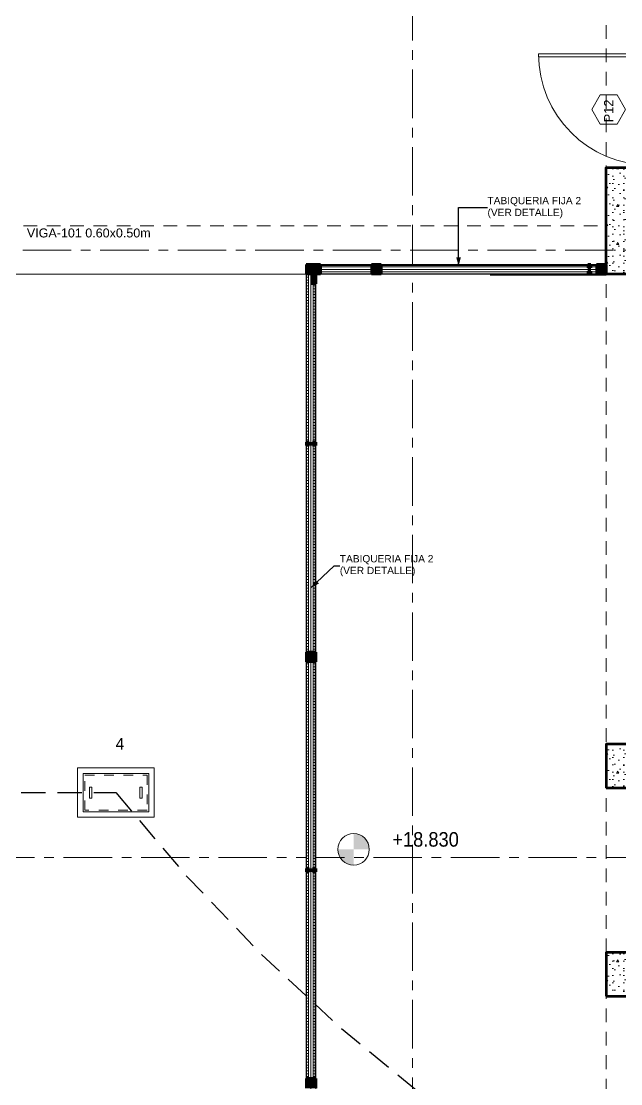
# Model space of a CAD drawing. Header units: inches. Extents: x -19 to 5698, y -728 to 92.
# Drawn here: x 387.03 to 393.22, y 21.35 to 32.31 of the extents above; entities that cross this region are included whole.
import ezdxf

# ---------------------------------------------------------------- set-up
doc = ezdxf.new("R2010")
doc.units = ezdxf.units.IN
doc.header["$MEASUREMENT"] = 0
doc.set_wipeout_variables(frame=1)
for name, pattern in [('01 HJ$0$REF - 01 HJ$0$HIDDEN2', [0.1875, 0.125, -0.0625]), ('HIDDEN', [0.375, 0.25, -0.125]), ('Hidden Line', [0.195611, 0.141111, -0.0545]), ('HIDDEN2', [0.1875, 0.125, -0.0625]), ('Punto & Raya', [0.65, 0.5, -0.075, 0, -0.075]), ('Wipeout_Contour', [1, 0, -1])]:
    doc.linetypes.add(name, pattern=pattern)
doc.layers.get('0').update_dxf_attribs({"color": 61})
for name, color, linetype, lineweight in [('00 APARATOS-ELECTRICOS', 253, 'Continuous', 0), ('00 conduct tomacorr', 120, 'HIDDEN', 30), ('00_IE_Luminarias', 253, 'Continuous', 0), ('CANALES', 104, 'Continuous', 15)]:
    doc.layers.add(name, color=color, linetype=linetype, lineweight=lineweight)
for name, color, linetype in [('02 _ ARQ _ ALB _ Ejes Generales', 251, 'Continuous'), ('02 _ ARQ _ ALB _ Muros Interiores', 7, 'Continuous'), ('02 _ ARQ _ ZON _ Espacio.3D', 7, 'Continuous'), ('08 _ STR _ EXT _ 06 Columnas', 7, 'Continuous'), ('08 _ STR _ EXT _ 09 Vigas', 251, 'Continuous'), ('Acabado - Muros', 7, 'Continuous'), ('Marcador - Secciones', 7, 'Continuous'), ('Notas - Etiquetas', 7, 'Continuous')]:
    doc.layers.add(name, color=color, linetype=linetype)
doc.styles.add('Estilo_Generado_4', font='swisse.ttf')
doc.dimstyles.new('Estilo_Generado__8', dxfattribs={"dimtxt": 0.18, "dimasz": 0.0912, "dimexe": 0.18, "dimexo": 0.0625, "dimgap": 0, "dimtad": 0, "dimtih": 1, "dimtoh": 1, "dimdec": 4, "dimzin": 0, "dimdsep": 46, "dimcen": 0.09, "dimadec": 0, "dimazin": 0, "dimtfac": 1, "dimtdec": 4, "dimtmove": 0, "dimatfit": 3, "dimldrblk": 'ARROWHEAD_5', "dimfxl": 1, "dimtolj": 1, "dimtzin": 0, "dimarcsym": 0})
pattern_1 = [(0, (370.00008, 2e-08), (0, 0.3897114), [0.024375, -0.200625]), (0, (370.11258, 0.19486), (0, 0.3897114), [0.024375, -0.200625]), (60, (370.00008, 2e-08), (-0.3375, 0.1948557), [0.024375, -0.200625]), (60, (370.22508, 2e-08), (-0.3375, 0.1948557), [0.024375, -0.200625]), (120, (370.02445, 2e-08), (0.3375, 0.1948557), [0.024375, -0.200625]), (120, (370.24945, 2e-08), (0.3375, 0.1948557), [0.024375, -0.200625]), (0, (370.000076, 0.0375), (0, 0.075), [0, -0.075, 0, -0.1125]), (45, (370.037576, 0.0375), (-0.05303301, 0.05303301), [0, -0.05625, 0, -0.09375])]
pattern_2 = [(0, (370.000076, 2e-08), (0, 0.03), [])]

# ---------------------------------------------------------------- blocks, each defined once
blk = doc.blocks.new('ARROWHEAD_5')
at = {"linetype": 'Continuous', "lineweight": 0}
blk.add_hatch(color=0, dxfattribs=at).paths.add_polyline_path([(-1, 0.2679), (0, 0), (-1, -0.2679)])
at = {"color": 0, "linetype": 'Continuous', "lineweight": 0}
blk.add_line((0, 0), (-1, 0), dxfattribs=at)
blk = doc.blocks.new('BUZON TIPO II')
at = {"layer": 'CANALES', "color": 5}
for p, q in [((-0.3, 0.175), (0.3, 0.175)), ((-0.3, -0.175), (-0.3, 0.175)), ((0.3, 0.175), (0.3, -0.175)), ((0.3, -0.175), (-0.3, -0.175))]:
    blk.add_line(p, q, dxfattribs=at)
blk.add_lwpolyline([(-0.35, 0.225), (0.35, 0.225), (0.35, -0.225), (-0.35, -0.225), (-0.35, 0.225)], dxfattribs=at)
at = {"layer": 'CANALES', "color": 3}
for points in [[(-0.3, 0.175), (-0.3, -0.175), (0.3, -0.175), (0.3, 0.175), (-0.3, 0.175)], [(-0.24, 0), (-0.24, 0.05), (-0.22, 0.05), (-0.22, 0), (-0.22, -0.05), (-0.24, -0.05), (-0.24, 0)], [(0.24, 0), (0.24, 0.05), (0.22, 0.05), (0.22, 0), (0.22, -0.05), (0.24, -0.05), (0.24, 0)]]:
    blk.add_lwpolyline(points, dxfattribs=at)
at = {"layer": 'CANALES', "color": 5, "linetype": '01 HJ$0$REF - 01 HJ$0$HIDDEN2', "ltscale": 0.1}
blk.add_lwpolyline([(-0.285, 0.16), (0.285, 0.16), (0.285, -0.16), (-0.285, -0.16), (-0.285, 0.16)], dxfattribs=at)

msp = doc.modelspace()

# ---------------------------------------------------------------- hatches: boundary and pattern name
at = {"linetype": 'Continuous', "lineweight": 13}
for points in [[(390.4609, 23.7651), (390.6234, 23.7651), (390.611, 23.8273), (390.5758, 23.88), (390.5231, 23.9152), (390.4609, 23.9276)], [(390.4609, 23.7651), (390.2984, 23.7651), (390.3108, 23.7029), (390.346, 23.6502), (390.3987, 23.6149), (390.4609, 23.6026)]]:
    msp.add_hatch(color=7, dxfattribs=at).paths.add_polyline_path(points)
at = {"layer": '08 _ STR _ EXT _ 06 Columnas', "linetype": 'Continuous', "lineweight": 9}
h = msp.add_hatch(dxfattribs=at)
h.set_pattern_fill('HORMIGÓN_EN_MASA_0002', style=0, pattern_type=2)
h.set_pattern_definition(pattern_1)
h.paths.add_polyline_path([(393.07, 24.4), (393.57, 24.4), (393.57, 24.85), (393.07, 24.85)])
h = msp.add_hatch(dxfattribs=at)
h.set_pattern_fill('HORMIGÓN_EN_MASA_0002', style=0, pattern_type=2)
h.set_pattern_definition(pattern_1)
h.paths.add_polyline_path([(393.07, 22.25), (393.57, 22.25), (393.57, 22.7), (393.07, 22.7)])

# ---------------------------------------------------------------- linework, layer by layer
at = {"color": 7, "linetype": 'Continuous', "lineweight": 13}
msp.add_circle((390.4609, 23.7651), 0.1625, dxfattribs=at)
at = {"layer": '00 conduct tomacorr'}
msp.add_line((382.1548, 24.351, 0.0001), (388.0062, 24.351, 0), dxfattribs=at)
at = {"layer": '02 _ ARQ _ ALB _ Ejes Generales', "color": 251, "linetype": 'Punto & Raya', "lineweight": 13, "true_color": 0x636466}
msp.add_line((375.8455, 29.95), (424.5701, 29.95), dxfattribs=at)
at = {"layer": '02 _ ARQ _ ALB _ Muros Interiores', "color": 165, "linetype": 'Continuous', "lineweight": 15}
for p, q in [((392.37, 31.9751), (393.52, 31.9751)), ((392.37, 31.9451), (392.37, 31.9751)), ((393.52, 31.9451), (392.37, 31.9451))]:
    msp.add_line(p, q, dxfattribs=at)
at = {"layer": '02 _ ARQ _ ALB _ Muros Interiores', "color": 251, "linetype": 'Continuous', "lineweight": 13, "flags": 128}
msp.add_lwpolyline([(392.92, 31.4001), (393.0075, 31.2486), (393.1825, 31.2486), (393.27, 31.4001), (393.1825, 31.5517), (393.0075, 31.5517)], close=True, dxfattribs=at)
at = {"layer": '02 _ ARQ _ ALB _ Muros Interiores', "color": 165, "linetype": 'Continuous', "lineweight": 15}
msp.add_arc((393.52, 31.9751), 1.15, 180, 270, dxfattribs=at)
at = {"layer": '02 _ ARQ _ ZON _ Espacio.3D', "color": 254, "linetype": 'Continuous', "lineweight": 0, "flags": 128}
for points in [[(378.3701, 33.67), (378.3701, 29.7), (379.07, 29.7), (379.07, 30.7), (379.57, 30.7), (379.57, 30.2), (380.07, 30.2), (380.07, 29.7), (386.07, 29.7), (386.07, 31.0002), (386.57, 31.0001), (386.5701, 30.2), (386.97, 30.1999), (386.97, 29.7), (390.02, 29.7), (390.02, 29.75), (393.07, 29.75), (393.07, 30.8002), (393.5201, 30.8001)], [(421.4201, 29.7), (393.07, 29.7), (390.0701, 29.7), (390.0701, 17.4), (414.5701, 17.4)]]:
    msp.add_lwpolyline(points, dxfattribs=at)
msp.add_lwpolyline([(378.2201, 17.4), (378.32, 17.4), (390.02, 17.4), (390.02, 29.7), (378.32, 29.7), (378.32, 19.8507), (378.2201, 19.8507)], close=True, dxfattribs=at)
msp.add_lwpolyline([(393.07, 24.85), (393.57, 24.85), (393.5701, 26.75, -0.1379756), (395.5252, 27.3), (409.32, 27.3, -1), (409.32, 19.8), (395.5252, 19.8, -0.1379805), (393.57, 20.35), (393.57, 22.25), (393.07, 22.25), (393.07, 22.7), (393.57, 22.7), (393.57, 24.4), (393.07, 24.4)], format="xyb", close=True, dxfattribs=at)
at = {"layer": '08 _ STR _ EXT _ 06 Columnas', "color": 7, "linetype": 'Continuous', "lineweight": 80, "flags": 128}
for points in [[(393.07, 24.4), (393.57, 24.4), (393.57, 24.85), (393.07, 24.85)], [(393.07, 22.25), (393.57, 22.25), (393.57, 22.7), (393.07, 22.7)]]:
    msp.add_lwpolyline(points, close=True, dxfattribs=at)
at = {"layer": '08 _ STR _ EXT _ 09 Vigas', "color": 251, "linetype": 'Hidden Line', "lineweight": 13, "true_color": 0x636466}
for p, q in [((393.0701, 30.2), (393.0701, 39.4)), ((386.5701, 30.2), (393.0701, 30.2))]:
    msp.add_line(p, q, dxfattribs=at)
at = {"layer": 'Acabado - Muros', "color": 7, "linetype": 'Continuous', "lineweight": 60}
for p, q in [((390.0201, 29.8), (389.9701, 29.8)), ((390.02, 29.75), (390.02, 29.7)), ((390.0701, 29.7), (390.0201, 29.7))]:
    msp.add_line(p, q, dxfattribs=at)
at = {"layer": 'Marcador - Secciones', "color": 251, "linetype": 'Punto & Raya', "lineweight": 13, "true_color": 0x636466}
for p, q in [((391.0701, 46.2111), (391.0701, 0.8878)), ((374.6667, 23.6815), (398.9527, 23.6815))]:
    msp.add_line(p, q, dxfattribs=at)

# ---------------------------------------------------------------- block references
at = {"layer": '00 APARATOS-ELECTRICOS', "lineweight": 25, "xscale": 1.130955386209125, "yscale": 1.130955386209125, "zscale": 1.130955386209125, "rotation": 180.0000000000012}
msp.add_blockref('BUZON TIPO II', (388.0062, 24.351, 0), dxfattribs=at)

# ---------------------------------------------------------------- texts
at = {"color": 7, "lineweight": 13, "insert": (390.8609, 23.7912), "char_height": 0.15, "attachment_point": 7, "style": 'Estilo_Generado_4'}
msp.add_mtext('\\A1;{\\W0.900000x;\\pql;\\fSwis721 Ex BT|b0|i0|c0|p34;+18.830}', dxfattribs=at)
at = {"layer": '00_IE_Luminarias', "color": 240, "linetype": 'HIDDEN2', "true_color": 0xed1f24}
msp.add_text('4', height=0.1204, dxfattribs=at).set_placement((388.0032, 24.7947, -5710.8719))
at = {"layer": '02 _ ARQ _ ALB _ Muros Interiores', "color": 5, "lineweight": 25, "insert": (393.1425, 31.2668), "char_height": 0.095, "attachment_point": 7, "rotation": 90, "style": 'Estilo_Generado_4'}
msp.add_mtext('\\A1;{\\pql;\\pt0;\\fSwis721 Ex BT|b0|i0|c0|p34;P12\\fSwis721 Ex BT|b0|i0|c0|p34;\\fSwis721 Ex BT|b0|i0|c0|p34;\\fSwis721 Ex BT|b0|i0|c0|p34;}', dxfattribs=at)
at = {"layer": 'Notas - Etiquetas', "color": 171, "linetype": 'Continuous', "lineweight": 13, "char_height": 0.075, "width": 1.075835, "attachment_point": 4, "line_spacing_factor": 0.969465, "style": 'Estilo_Generado_4'}
for insert in [(391.844, 30.388), (390.319, 26.6927)]:
    msp.add_mtext('\\A1;{\\pql;\\fSwis721 Ex BT|b0|i0|c0|p34;TABIQUERIA FIJA 2 (VER DETALLE)\\fSwis721 Ex BT|b0|i0|c0|p34; }', dxfattribs=dict(at, insert=insert))
at = {"layer": 'Notas - Etiquetas', "color": 171, "linetype": 'Continuous', "lineweight": 13, "insert": (387.0869, 30.1724), "char_height": 0.0925, "attachment_point": 1, "style": 'Estilo_Generado_4'}
msp.add_mtext('\\A1;{\\pql;\\fSwis721 Ex BT|b0|i0|c0|p34;VIGA-101\\fSwis721 Ex BT|b0|i0|c0|p34; \\fSwis721 Ex BT|b0|i0|c0|p34;0.60\\fSwis721 Ex BT|b0|i0|c0|p34;x\\fSwis721 Ex BT|b0|i0|c0|p34;0.50\\fSwis721 Ex BT|b0|i0|c0|p34;m}', dxfattribs=at)

# ---------------------------------------------------------------- next in the draw order: wipeouts: each hides what was drawn before it
at = {"color": 254, "linetype": 'Wipeout_Contour', "lineweight": 0, "ltscale": 12955.370046}
msp.add_wipeout([(391.87, 29.7), (393.07, 29.7), (393.07, 29.75), (391.87, 29.75)], dxfattribs=at).dxf.layer = '02 _ ARQ _ ALB _ Muros Interiores'
at = {"color": 254, "linetype": 'Wipeout_Contour', "lineweight": 0, "ltscale": 19418.736083}
msp.add_wipeout([(390.0201, 29.6), (390.0201, 27.95), (390.0371, 27.95), (390.0371, 27.9665), (390.0701, 27.9665), (390.0701, 29.6)], dxfattribs=at).dxf.layer = 'Acabado - Muros'
at = {"color": 254, "linetype": 'Wipeout_Contour', "lineweight": 0, "ltscale": 19418.530668}
msp.add_wipeout([(390.0701, 25.7), (390.0201, 25.7), (390.0201, 23.55), (390.0371, 23.55), (390.0371, 23.5665), (390.0701, 23.5665)], dxfattribs=at).dxf.layer = 'Acabado - Muros'

# ---------------------------------------------------------------- next in the draw order: hatches: boundary and pattern name
at = {"layer": '08 _ STR _ EXT _ 06 Columnas', "linetype": 'Continuous', "lineweight": 9}
h = msp.add_hatch(dxfattribs=at)
h.set_pattern_fill('HORMIGÓN_EN_MASA_0002', style=0, pattern_type=2)
h.set_pattern_definition(pattern_1)
h.paths.add_polyline_path([(394.17, 29.7), (394.17, 30.1999), (393.57, 30.2), (393.57, 30.8001), (393.07, 30.8002), (393.07, 29.7)])

# ---------------------------------------------------------------- next in the draw order: linework, layer by layer
at = {"layer": '02 _ ARQ _ ALB _ Muros Interiores', "color": 7, "linetype": 'Continuous', "lineweight": 80, "flags": 128}
for points in [[(393.07, 29.75), (391.87, 29.75)], [(391.87, 29.75), (391.87, 29.7)], [(391.87, 29.7), (393.07, 29.7)]]:
    msp.add_lwpolyline(points, dxfattribs=at)
at = {"layer": '08 _ STR _ EXT _ 06 Columnas', "color": 7, "linetype": 'Continuous', "lineweight": 60, "flags": 128}
msp.add_lwpolyline([(394.17, 29.7), (393.07, 29.7), (393.07, 30.8002), (393.57, 30.8001), (393.57, 30.2), (394.17, 30.1999)], close=True, dxfattribs=at)
at = {"layer": '08 _ STR _ EXT _ 09 Vigas', "color": 251, "linetype": 'Hidden Line', "lineweight": 13, "true_color": 0x636466}
for p, q in [((379.57, 29.7), (400.0701, 29.7)), ((393.0701, 17.4), (393.0701, 29.7))]:
    msp.add_line(p, q, dxfattribs=at)
at = {"layer": 'Acabado - Muros', "color": 7, "linetype": 'Continuous', "lineweight": 60}
for p, q in [((393.07, 29.8), (393.07, 29.75)), ((393.07, 29.75), (393.07, 29.7))]:
    msp.add_line(p, q, dxfattribs=at)

# ---------------------------------------------------------------- next in the draw order: leaders
at = {"layer": 'Notas - Etiquetas', "color": 144, "linetype": 'Continuous', "lineweight": 13, "annotation_type": 0, "has_hookline": 1, "hookline_direction": 0, "text_width": 1.0627}
msp.add_leader([(391.545, 29.785), (391.545, 30.388), (391.844, 30.388)], dimstyle='Estilo_Generado__8', dxfattribs=at)

# ---------------------------------------------------------------- next in the draw order: wipeouts: each hides what was drawn before it
at = {"color": 254, "linetype": 'Wipeout_Contour', "lineweight": 0, "ltscale": 19418.687371}
msp.add_wipeout([(390.0201, 27.95), (390.0201, 25.8), (390.0701, 25.8), (390.0701, 27.9335), (390.0371, 27.9335), (390.0371, 27.95)], dxfattribs=at).dxf.layer = 'Acabado - Muros'
at = {"color": 254, "linetype": 'Wipeout_Contour', "lineweight": 0, "ltscale": 19418.481868}
msp.add_wipeout([(390.0201, 23.55), (390.0201, 21.4), (390.0701, 21.4), (390.0701, 23.5335), (390.0371, 23.5335), (390.0371, 23.55)], dxfattribs=at).dxf.layer = 'Acabado - Muros'

# ---------------------------------------------------------------- next in the draw order: linework, layer by layer
at = {"layer": 'Acabado - Muros', "color": 251, "linetype": 'Continuous', "lineweight": 13, "flags": 128}
for points in [[(390.0201, 25.8), (390.0201, 27.95), (390.0201, 29.6)], [(390.0701, 27.9665), (390.0701, 29.6)], [(390.0701, 25.8), (390.0701, 27.9335)], [(390.0201, 21.4), (390.0201, 23.55), (390.0201, 25.7)], [(390.0701, 23.5665), (390.0701, 25.7)], [(390.0701, 21.4), (390.0701, 23.5335)]]:
    msp.add_lwpolyline(points, dxfattribs=at)

# ---------------------------------------------------------------- next in the draw order: wipeouts: each hides what was drawn before it
at = {"color": 254, "linetype": 'Wipeout_Contour', "lineweight": 0, "ltscale": 19430.290607}
msp.add_wipeout([(390.7451, 29.75), (390.7451, 29.7), (392.8786, 29.7), (392.8786, 29.733), (392.8951, 29.733), (392.8951, 29.75)], dxfattribs=at).dxf.layer = 'Acabado - Muros'

# ---------------------------------------------------------------- next in the draw order: wipeouts: each hides what was drawn before it
at = {"color": 254, "linetype": 'Wipeout_Contour', "lineweight": 0, "ltscale": 19436.350936}
msp.add_wipeout([(392.97, 29.75), (392.8951, 29.75), (392.8951, 29.733), (392.9116, 29.733), (392.9116, 29.7), (392.97, 29.7)], dxfattribs=at).dxf.layer = 'Acabado - Muros'
at = {"color": 254, "linetype": 'Wipeout_Contour', "lineweight": 0, "ltscale": 12945.611267}
msp.add_wipeout([(390.0651, 27.9335), (390.0451, 27.9335), (390.0451, 25.8), (390.0651, 25.8)], dxfattribs=at).dxf.layer = 'Acabado - Muros'
at = {"color": 254, "linetype": 'Wipeout_Contour', "lineweight": 0, "ltscale": 12945.47712}
msp.add_wipeout([(390.0651, 23.5335), (390.0451, 23.5335), (390.0451, 21.4), (390.0651, 21.4)], dxfattribs=at).dxf.layer = 'Acabado - Muros'

# ---------------------------------------------------------------- next in the draw order: hatches: boundary and pattern name
at = {"layer": 'Acabado - Muros', "linetype": 'Continuous', "lineweight": 0}
h = msp.add_hatch(dxfattribs=at)
h.set_pattern_fill('CONTRACHAPADO_0002', color=254, style=0, pattern_type=2)
h.set_pattern_definition(pattern_2)
h.paths.add_polyline_path([(390.0651, 27.9335), (390.0451, 27.9335), (390.0451, 25.8), (390.0651, 25.8)])
h = msp.add_hatch(dxfattribs=at)
h.set_pattern_fill('CONTRACHAPADO_0002', color=254, style=0, pattern_type=2)
h.set_pattern_definition(pattern_2)
h.paths.add_polyline_path([(390.0651, 23.5335), (390.0451, 23.5335), (390.0451, 21.4), (390.0651, 21.4)])
msp.add_hatch(color=254, dxfattribs=at).paths.add_polyline_path([(390.0201, 21.4), (390.0201, 21.3), (390.0701, 21.3), (390.0701, 21.4)])

# ---------------------------------------------------------------- next in the draw order: linework, layer by layer
at = {"layer": 'Acabado - Muros', "color": 7, "linetype": 'Continuous', "lineweight": 60}
for p, q in [((390.0701, 25.8), (390.0201, 25.8)), ((390.0201, 21.4), (390.0201, 21.3)), ((390.0701, 21.4), (390.0201, 21.4)), ((390.0701, 21.4), (390.0701, 21.3))]:
    msp.add_line(p, q, dxfattribs=at)
at = {"layer": 'Acabado - Muros', "color": 251, "linetype": 'Continuous', "lineweight": 13, "flags": 128}
for points in [[(392.97, 29.75), (392.8951, 29.75), (390.7451, 29.75)], [(392.8786, 29.7), (390.7451, 29.7)], [(392.97, 29.7), (392.9116, 29.7)]]:
    msp.add_lwpolyline(points, dxfattribs=at)
at = {"layer": 'Acabado - Muros', "color": 7, "linetype": 'Continuous', "lineweight": 13, "flags": 128}
for points in [[(390.0651, 27.9335), (390.0451, 27.9335), (390.0451, 25.8), (390.0651, 25.8)], [(390.0651, 23.5335), (390.0451, 23.5335), (390.0451, 21.4), (390.0651, 21.4)]]:
    msp.add_lwpolyline(points, close=True, dxfattribs=at)

# ---------------------------------------------------------------- next in the draw order: wipeouts: each hides what was drawn before it
at = {"color": 254, "linetype": 'Wipeout_Contour', "lineweight": 0, "ltscale": 12952.736823}
msp.add_wipeout([(390.7451, 29.705), (392.8786, 29.705), (392.8786, 29.725), (390.7451, 29.725)], dxfattribs=at).dxf.layer = 'Acabado - Muros'
at = {"color": 254, "linetype": 'Wipeout_Contour', "lineweight": 0, "ltscale": 12945.676888}
msp.add_wipeout([(390.0651, 29.6), (390.0451, 29.6), (390.0451, 27.9665), (390.0651, 27.9665)], dxfattribs=at).dxf.layer = 'Acabado - Muros'
at = {"color": 254, "linetype": 'Wipeout_Contour', "lineweight": 0, "ltscale": 12945.540182}
msp.add_wipeout([(390.0651, 25.7), (390.0451, 25.7), (390.0451, 23.5665), (390.0651, 23.5665)], dxfattribs=at).dxf.layer = 'Acabado - Muros'

# ---------------------------------------------------------------- next in the draw order: hatches: boundary and pattern name
at = {"layer": 'Acabado - Muros', "linetype": 'Continuous', "lineweight": 0}
for points in [[(390.0701, 29.6), (390.0701, 29.7), (390.0201, 29.7), (390.0201, 29.6)], [(390.0371, 27.9665), (390.0371, 27.9335), (390.0701, 27.9335), (390.0701, 27.9665)], [(390.0201, 25.8), (390.0201, 25.7), (390.0701, 25.7), (390.0701, 25.8)], [(390.0371, 23.5665), (390.0371, 23.5335), (390.0701, 23.5335), (390.0701, 23.5665)]]:
    msp.add_hatch(color=254, dxfattribs=at).paths.add_polyline_path(points)
h = msp.add_hatch(dxfattribs=at)
h.set_pattern_fill('CONTRACHAPADO_0002', color=254, style=0, pattern_type=2)
h.set_pattern_definition(pattern_2)
h.paths.add_polyline_path([(390.0651, 29.6), (390.0451, 29.6), (390.0451, 27.9665), (390.0651, 27.9665)])
h = msp.add_hatch(dxfattribs=at)
h.set_pattern_fill('CONTRACHAPADO_0002', color=254, style=0, pattern_type=2)
h.set_pattern_definition(pattern_2)
h.paths.add_polyline_path([(390.0651, 25.7), (390.0451, 25.7), (390.0451, 23.5665), (390.0651, 23.5665)])

# ---------------------------------------------------------------- next in the draw order: linework, layer by layer
at = {"layer": 'Acabado - Muros', "color": 7, "linetype": 'Continuous', "lineweight": 60}
for p, q in [((390.7451, 29.75), (390.7451, 29.7)), ((390.0201, 29.7), (390.0201, 29.6)), ((390.0701, 29.7), (390.0701, 29.6)), ((390.0701, 29.6), (390.0201, 29.6)), ((390.0371, 27.9665), (390.0371, 27.9335)), ((390.0701, 27.9665), (390.0371, 27.9665)), ((390.0701, 27.9665), (390.0701, 27.9335)), ((390.0701, 27.9335), (390.0371, 27.9335)), ((390.0201, 25.8), (390.0201, 25.7)), ((390.0701, 25.8), (390.0701, 25.7)), ((390.0701, 25.7), (390.0201, 25.7)), ((390.0371, 23.5665), (390.0371, 23.5335)), ((390.0701, 23.5665), (390.0371, 23.5665)), ((390.0701, 23.5335), (390.0371, 23.5335)), ((390.0701, 23.5665), (390.0701, 23.5335))]:
    msp.add_line(p, q, dxfattribs=at)
at = {"layer": 'Acabado - Muros', "color": 7, "linetype": 'Continuous', "lineweight": 13, "flags": 128}
for points in [[(390.7451, 29.705), (390.7451, 29.725), (392.8786, 29.725), (392.8786, 29.705)], [(390.0651, 29.6), (390.0451, 29.6), (390.0451, 27.9665), (390.0651, 27.9665)], [(390.0651, 25.7), (390.0451, 25.7), (390.0451, 23.5665), (390.0651, 23.5665)]]:
    msp.add_lwpolyline(points, close=True, dxfattribs=at)

# ---------------------------------------------------------------- next in the draw order: wipeouts: each hides what was drawn before it
at = {"color": 254, "linetype": 'Wipeout_Contour', "lineweight": 0, "ltscale": 12947.02042}
msp.add_wipeout([(390.6451, 29.75), (390.12, 29.75), (390.12, 29.7), (390.6451, 29.7)], dxfattribs=at).dxf.layer = 'Acabado - Muros'
at = {"color": 254, "linetype": 'Wipeout_Contour', "lineweight": 0, "ltscale": 12957.252621}
msp.add_wipeout([(392.9116, 29.705), (392.97, 29.705), (392.97, 29.725), (392.9116, 29.725)], dxfattribs=at).dxf.layer = 'Acabado - Muros'
at = {"color": 254, "linetype": 'Wipeout_Contour', "lineweight": 0, "ltscale": 19417.779439}
msp.add_wipeout([(389.9701, 27.9335), (389.9701, 25.8), (390.0201, 25.8), (390.0201, 27.95), (390.0031, 27.95), (390.0031, 27.9335)], dxfattribs=at).dxf.layer = 'Acabado - Muros'
at = {"color": 254, "linetype": 'Wipeout_Contour', "lineweight": 0, "ltscale": 19417.622606}
msp.add_wipeout([(390.0201, 25.7), (389.9701, 25.7), (389.9701, 23.5665), (390.0031, 23.5665), (390.0031, 23.55), (390.0201, 23.55)], dxfattribs=at).dxf.layer = 'Acabado - Muros'

# ---------------------------------------------------------------- next in the draw order: hatches: boundary and pattern name
at = {"layer": 'Acabado - Muros', "linetype": 'Continuous', "lineweight": 0}
for points in [[(392.8786, 29.733), (392.8786, 29.7), (392.9116, 29.7), (392.9116, 29.733)], [(392.97, 29.7), (393.07, 29.7), (393.07, 29.75), (392.97, 29.75)]]:
    msp.add_hatch(color=254, dxfattribs=at).paths.add_polyline_path(points)

# ---------------------------------------------------------------- next in the draw order: linework, layer by layer
at = {"layer": 'Acabado - Muros', "color": 7, "linetype": 'Continuous', "lineweight": 60}
for p, q in [((392.8786, 29.733), (392.8786, 29.7)), ((392.9116, 29.733), (392.8786, 29.733)), ((392.9116, 29.733), (392.9116, 29.7)), ((392.97, 29.75), (392.97, 29.7)), ((393.07, 29.75), (392.97, 29.75)), ((392.9116, 29.7), (392.8786, 29.7)), ((393.07, 29.7), (392.97, 29.7))]:
    msp.add_line(p, q, dxfattribs=at)
at = {"layer": 'Acabado - Muros', "color": 251, "linetype": 'Continuous', "lineweight": 13, "flags": 128}
for points in [[(390.6451, 29.75), (390.12, 29.75)], [(390.6451, 29.7), (390.12, 29.7)]]:
    msp.add_lwpolyline(points, dxfattribs=at)
at = {"layer": 'Acabado - Muros', "color": 7, "linetype": 'Continuous', "lineweight": 13, "flags": 128}
msp.add_lwpolyline([(392.9116, 29.705), (392.9116, 29.725), (392.97, 29.725), (392.97, 29.705)], close=True, dxfattribs=at)

# ---------------------------------------------------------------- next in the draw order: wipeouts: each hides what was drawn before it
at = {"color": 254, "linetype": 'Wipeout_Contour', "lineweight": 0, "ltscale": 19417.573945}
msp.add_wipeout([(389.9701, 23.5335), (389.9701, 21.4), (390.0201, 21.4), (390.0201, 23.55), (390.0031, 23.55), (390.0031, 23.5335)], dxfattribs=at).dxf.layer = 'Acabado - Muros'

# ---------------------------------------------------------------- next in the draw order: linework, layer by layer
at = {"layer": 'Acabado - Muros', "color": 251, "linetype": 'Continuous', "lineweight": 13, "flags": 128}
for points in [[(389.9701, 23.5665), (389.9701, 25.7)], [(390.0201, 21.4), (390.0201, 23.55), (390.0201, 25.7)], [(389.9701, 21.4), (389.9701, 23.5335)]]:
    msp.add_lwpolyline(points, dxfattribs=at)

# ---------------------------------------------------------------- next in the draw order: wipeouts: each hides what was drawn before it
at = {"color": 254, "linetype": 'Wipeout_Contour', "lineweight": 0, "ltscale": 12947.020053}
msp.add_wipeout([(390.12, 29.705), (390.6451, 29.705), (390.6451, 29.725), (390.12, 29.725)], dxfattribs=at).dxf.layer = 'Acabado - Muros'
at = {"color": 254, "linetype": 'Wipeout_Contour', "lineweight": 0, "ltscale": 19436.347521}
msp.add_wipeout([(392.9116, 29.767), (392.8951, 29.767), (392.8951, 29.75), (392.97, 29.75), (392.97, 29.8), (392.9116, 29.8)], dxfattribs=at).dxf.layer = 'Acabado - Muros'

# ---------------------------------------------------------------- next in the draw order: hatches: boundary and pattern name
at = {"layer": 'Acabado - Muros', "linetype": 'Continuous', "lineweight": 0}
for points in [[(390.12, 29.7), (390.12, 29.75), (390.02, 29.75), (390.02, 29.7)], [(390.6451, 29.75), (390.6451, 29.7), (390.7451, 29.7), (390.7451, 29.75)]]:
    msp.add_hatch(color=254, dxfattribs=at).paths.add_polyline_path(points)

# ---------------------------------------------------------------- next in the draw order: linework, layer by layer
at = {"layer": 'Acabado - Muros', "color": 7, "linetype": 'Continuous', "lineweight": 60}
for p, q in [((390.12, 29.75), (390.02, 29.75)), ((390.12, 29.75), (390.12, 29.7)), ((390.6451, 29.75), (390.6451, 29.7)), ((390.7451, 29.75), (390.6451, 29.75)), ((390.12, 29.7), (390.02, 29.7)), ((390.7451, 29.7), (390.6451, 29.7))]:
    msp.add_line(p, q, dxfattribs=at)
at = {"layer": 'Acabado - Muros', "color": 7, "linetype": 'Continuous', "lineweight": 13, "flags": 128}
msp.add_lwpolyline([(390.12, 29.705), (390.12, 29.725), (390.6451, 29.725), (390.6451, 29.705)], close=True, dxfattribs=at)

# ---------------------------------------------------------------- next in the draw order: wipeouts: each hides what was drawn before it
at = {"color": 254, "linetype": 'Wipeout_Contour', "lineweight": 0, "ltscale": 12945.197136}
msp.add_wipeout([(389.9751, 23.5335), (389.9751, 21.4), (389.9951, 21.4), (389.9951, 23.5335)], dxfattribs=at).dxf.layer = 'Acabado - Muros'

# ---------------------------------------------------------------- next in the draw order: hatches: boundary and pattern name
at = {"layer": 'Acabado - Muros', "linetype": 'Continuous', "lineweight": 0}
h = msp.add_hatch(dxfattribs=at)
h.set_pattern_fill('CONTRACHAPADO_0002', color=254, style=0, pattern_type=2)
h.set_pattern_definition(pattern_2)
h.paths.add_polyline_path([(389.9751, 23.5335), (389.9751, 21.4), (389.9951, 21.4), (389.9951, 23.5335)])
msp.add_hatch(color=254, dxfattribs=at).paths.add_polyline_path([(390.0201, 21.4), (389.9701, 21.4), (389.9701, 21.3), (390.0201, 21.3)])

# ---------------------------------------------------------------- next in the draw order: linework, layer by layer
at = {"layer": 'Acabado - Muros', "color": 7, "linetype": 'Continuous', "lineweight": 60}
for p, q in [((389.9701, 21.4), (389.9701, 21.3)), ((390.0201, 21.4), (389.9701, 21.4)), ((390.0201, 21.4), (390.0201, 21.3))]:
    msp.add_line(p, q, dxfattribs=at)
at = {"layer": 'Acabado - Muros', "color": 7, "linetype": 'Continuous', "lineweight": 13, "flags": 128}
msp.add_lwpolyline([(389.9751, 23.5335), (389.9951, 23.5335), (389.9951, 21.4), (389.9751, 21.4)], close=True, dxfattribs=at)

# ---------------------------------------------------------------- next in the draw order: wipeouts: each hides what was drawn before it
at = {"color": 254, "linetype": 'Wipeout_Contour', "lineweight": 0, "ltscale": 12947.022259}
msp.add_wipeout([(390.12, 29.75), (390.6451, 29.75), (390.6451, 29.8), (390.12, 29.8)], dxfattribs=at).dxf.layer = 'Acabado - Muros'
at = {"color": 254, "linetype": 'Wipeout_Contour', "lineweight": 0, "ltscale": 19430.28719}
msp.add_wipeout([(390.7451, 29.8), (390.7451, 29.75), (392.8951, 29.75), (392.8951, 29.767), (392.8786, 29.767), (392.8786, 29.8)], dxfattribs=at).dxf.layer = 'Acabado - Muros'
at = {"color": 254, "linetype": 'Wipeout_Contour', "lineweight": 0, "ltscale": 19417.829849}
msp.add_wipeout([(390.0201, 29.7), (389.9701, 29.7), (389.9701, 27.9665), (390.0031, 27.9665), (390.0031, 27.95), (390.0201, 27.95)], dxfattribs=at).dxf.layer = 'Acabado - Muros'

# ---------------------------------------------------------------- next in the draw order: linework, layer by layer
at = {"layer": 'Acabado - Muros', "color": 251, "linetype": 'Continuous', "lineweight": 13, "flags": 128}
for points in [[(390.6451, 29.8), (390.12, 29.8)], [(390.6451, 29.75), (390.12, 29.75)], [(392.8786, 29.8), (390.7451, 29.8)], [(392.97, 29.75), (392.8951, 29.75), (390.7451, 29.75)], [(392.97, 29.8), (392.9116, 29.8)], [(389.9701, 27.9665), (389.9701, 29.7)], [(390.0201, 25.8), (390.0201, 27.95), (390.0201, 29.7)], [(389.9701, 25.8), (389.9701, 27.9335)]]:
    msp.add_lwpolyline(points, dxfattribs=at)

# ---------------------------------------------------------------- next in the draw order: wipeouts: each hides what was drawn before it
at = {"color": 254, "linetype": 'Wipeout_Contour', "lineweight": 0, "ltscale": 12945.260193}
msp.add_wipeout([(389.9751, 25.7), (389.9751, 23.5665), (389.9951, 23.5665), (389.9951, 25.7)], dxfattribs=at).dxf.layer = 'Acabado - Muros'

# ---------------------------------------------------------------- next in the draw order: hatches: boundary and pattern name
at = {"layer": 'Acabado - Muros', "linetype": 'Continuous', "lineweight": 0}
h = msp.add_hatch(dxfattribs=at)
h.set_pattern_fill('CONTRACHAPADO_0002', color=254, style=0, pattern_type=2)
h.set_pattern_definition(pattern_2)
h.paths.add_polyline_path([(389.9751, 25.7), (389.9751, 23.5665), (389.9951, 23.5665), (389.9951, 25.7)])
msp.add_hatch(color=254, dxfattribs=at).paths.add_polyline_path([(390.0031, 23.5665), (389.9701, 23.5665), (389.9701, 23.5335), (390.0031, 23.5335)])

# ---------------------------------------------------------------- next in the draw order: linework, layer by layer
at = {"layer": '00 conduct tomacorr'}
msp.add_arc((402.4965, 35.8866, -0.0001), 18.5213, 218.5229, 273.50763, dxfattribs=at)
at = {"layer": 'Acabado - Muros', "color": 7, "linetype": 'Continuous', "lineweight": 60}
for p, q in [((390.0201, 25.7), (389.9701, 25.7)), ((389.9701, 23.5665), (389.9701, 23.5335)), ((390.0031, 23.5665), (389.9701, 23.5665)), ((390.0031, 23.5335), (389.9701, 23.5335)), ((390.0031, 23.5665), (390.0031, 23.5335))]:
    msp.add_line(p, q, dxfattribs=at)
at = {"layer": 'Acabado - Muros', "color": 7, "linetype": 'Continuous', "lineweight": 13, "flags": 128}
msp.add_lwpolyline([(389.9751, 25.7), (389.9951, 25.7), (389.9951, 23.5665), (389.9751, 23.5665)], close=True, dxfattribs=at)

# ---------------------------------------------------------------- next in the draw order: wipeouts: each hides what was drawn before it
at = {"color": 254, "linetype": 'Wipeout_Contour', "lineweight": 0, "ltscale": 12947.022626}
msp.add_wipeout([(390.12, 29.795), (390.12, 29.775), (390.6451, 29.775), (390.6451, 29.795)], dxfattribs=at).dxf.layer = 'Acabado - Muros'
at = {"color": 254, "linetype": 'Wipeout_Contour', "lineweight": 0, "ltscale": 12952.739396}
msp.add_wipeout([(390.7451, 29.795), (390.7451, 29.775), (392.8786, 29.775), (392.8786, 29.795)], dxfattribs=at).dxf.layer = 'Acabado - Muros'
at = {"color": 254, "linetype": 'Wipeout_Contour', "lineweight": 0, "ltscale": 12945.331273}
msp.add_wipeout([(389.9751, 27.9335), (389.9751, 25.8), (389.9951, 25.8), (389.9951, 27.9335)], dxfattribs=at).dxf.layer = 'Acabado - Muros'

# ---------------------------------------------------------------- next in the draw order: hatches: boundary and pattern name
at = {"layer": 'Acabado - Muros', "linetype": 'Continuous', "lineweight": 0}
h = msp.add_hatch(dxfattribs=at)
h.set_pattern_fill('CONTRACHAPADO_0002', color=254, style=0, pattern_type=2)
h.set_pattern_definition(pattern_2)
h.paths.add_polyline_path([(390.12, 29.795), (390.12, 29.775), (390.6451, 29.775), (390.6451, 29.795)])
for points in [[(390.6451, 29.75), (390.7451, 29.75), (390.7451, 29.8), (390.6451, 29.8)], [(390.0201, 25.8), (389.9701, 25.8), (389.9701, 25.7), (390.0201, 25.7)]]:
    msp.add_hatch(color=254, dxfattribs=at).paths.add_polyline_path(points)
h = msp.add_hatch(dxfattribs=at)
h.set_pattern_fill('CONTRACHAPADO_0002', color=254, style=0, pattern_type=2)
h.set_pattern_definition(pattern_2)
h.paths.add_polyline_path([(390.7451, 29.795), (390.7451, 29.775), (392.8786, 29.775), (392.8786, 29.795)])
h = msp.add_hatch(dxfattribs=at)
h.set_pattern_fill('CONTRACHAPADO_0002', color=254, style=0, pattern_type=2)
h.set_pattern_definition(pattern_2)
h.paths.add_polyline_path([(389.9751, 27.9335), (389.9751, 25.8), (389.9951, 25.8), (389.9951, 27.9335)])

# ---------------------------------------------------------------- next in the draw order: linework, layer by layer
at = {"layer": 'Acabado - Muros', "color": 7, "linetype": 'Continuous', "lineweight": 60}
for p, q in [((390.12, 29.8), (390.02, 29.8)), ((390.12, 29.8), (390.12, 29.75)), ((390.6451, 29.8), (390.6451, 29.75)), ((390.7451, 29.8), (390.6451, 29.8)), ((390.7451, 29.75), (390.6451, 29.75)), ((390.7451, 29.8), (390.7451, 29.75)), ((389.9701, 25.8), (389.9701, 25.7)), ((390.0201, 25.8), (389.9701, 25.8)), ((390.0201, 25.8), (390.0201, 25.7))]:
    msp.add_line(p, q, dxfattribs=at)
at = {"layer": 'Acabado - Muros', "color": 7, "linetype": 'Continuous', "lineweight": 13, "flags": 128}
for points in [[(390.12, 29.795), (390.12, 29.775), (390.6451, 29.775), (390.6451, 29.795)], [(390.7451, 29.795), (390.7451, 29.775), (392.8786, 29.775), (392.8786, 29.795)], [(389.9751, 27.9335), (389.9951, 27.9335), (389.9951, 25.8), (389.9751, 25.8)]]:
    msp.add_lwpolyline(points, close=True, dxfattribs=at)

# ---------------------------------------------------------------- next in the draw order: leaders
at = {"layer": 'Notas - Etiquetas', "color": 144, "linetype": 'Continuous', "lineweight": 13, "annotation_type": 0, "has_hookline": 1, "hookline_direction": 0, "text_width": 1.0627}
msp.add_leader([(390.0201, 26.463), (390.2589, 26.6927), (390.319, 26.6927)], dimstyle='Estilo_Generado__8', dxfattribs=at)

# ---------------------------------------------------------------- next in the draw order: wipeouts: each hides what was drawn before it
at = {"color": 254, "linetype": 'Wipeout_Contour', "lineweight": 0, "ltscale": 12957.255193}
msp.add_wipeout([(392.9116, 29.795), (392.9116, 29.775), (392.97, 29.775), (392.97, 29.795)], dxfattribs=at).dxf.layer = 'Acabado - Muros'
at = {"color": 254, "linetype": 'Wipeout_Contour', "lineweight": 0, "ltscale": 12945.398722}
msp.add_wipeout([(389.9751, 29.7), (389.9751, 27.9665), (389.9951, 27.9665), (389.9951, 29.7)], dxfattribs=at).dxf.layer = 'Acabado - Muros'

# ---------------------------------------------------------------- next in the draw order: hatches: boundary and pattern name
at = {"layer": 'Acabado - Muros', "linetype": 'Continuous', "lineweight": 0}
for points in [[(389.9701, 29.7), (390.0201, 29.7), (390.0201, 29.8), (389.9701, 29.8)], [(390.12, 29.8), (390.02, 29.8), (390.02, 29.75), (390.12, 29.75)], [(392.8786, 29.767), (392.9116, 29.767), (392.9116, 29.8), (392.8786, 29.8)], [(392.97, 29.8), (392.97, 29.75), (393.07, 29.75), (393.07, 29.8)], [(390.0031, 27.9665), (389.9701, 27.9665), (389.9701, 27.9335), (390.0031, 27.9335)]]:
    msp.add_hatch(color=254, dxfattribs=at).paths.add_polyline_path(points)
h = msp.add_hatch(dxfattribs=at)
h.set_pattern_fill('CONTRACHAPADO_0002', color=254, style=0, pattern_type=2)
h.set_pattern_definition(pattern_2)
h.paths.add_polyline_path([(392.9116, 29.795), (392.9116, 29.775), (392.97, 29.775), (392.97, 29.795)])
h = msp.add_hatch(dxfattribs=at)
h.set_pattern_fill('CONTRACHAPADO_0002', color=254, style=0, pattern_type=2)
h.set_pattern_definition(pattern_2)
h.paths.add_polyline_path([(389.9751, 29.7), (389.9751, 27.9665), (389.9951, 27.9665), (389.9951, 29.7)])

# ---------------------------------------------------------------- next in the draw order: linework, layer by layer
at = {"layer": 'Acabado - Muros', "color": 7, "linetype": 'Continuous', "lineweight": 60}
for p, q in [((389.9701, 29.8), (389.9701, 29.7)), ((390.02, 29.8), (390.02, 29.75)), ((390.12, 29.75), (390.02, 29.75)), ((390.0201, 29.8), (390.0201, 29.7)), ((392.8786, 29.8), (392.8786, 29.767)), ((392.9116, 29.8), (392.8786, 29.8)), ((392.9116, 29.767), (392.8786, 29.767)), ((392.9116, 29.8), (392.9116, 29.767)), ((392.97, 29.8), (392.97, 29.75)), ((393.07, 29.8), (392.97, 29.8)), ((393.07, 29.75), (392.97, 29.75)), ((390.0201, 29.7), (389.9701, 29.7)), ((389.9701, 27.9665), (389.9701, 27.9335)), ((390.0031, 27.9665), (389.9701, 27.9665)), ((390.0031, 27.9665), (390.0031, 27.9335)), ((390.0031, 27.9335), (389.9701, 27.9335))]:
    msp.add_line(p, q, dxfattribs=at)
at = {"layer": 'Acabado - Muros', "color": 7, "linetype": 'Continuous', "lineweight": 13, "flags": 128}
for points in [[(392.9116, 29.795), (392.9116, 29.775), (392.97, 29.775), (392.97, 29.795)], [(389.9751, 29.7), (389.9951, 29.7), (389.9951, 27.9665), (389.9751, 27.9665)]]:
    msp.add_lwpolyline(points, close=True, dxfattribs=at)

doc.saveas('drawing.dxf')
